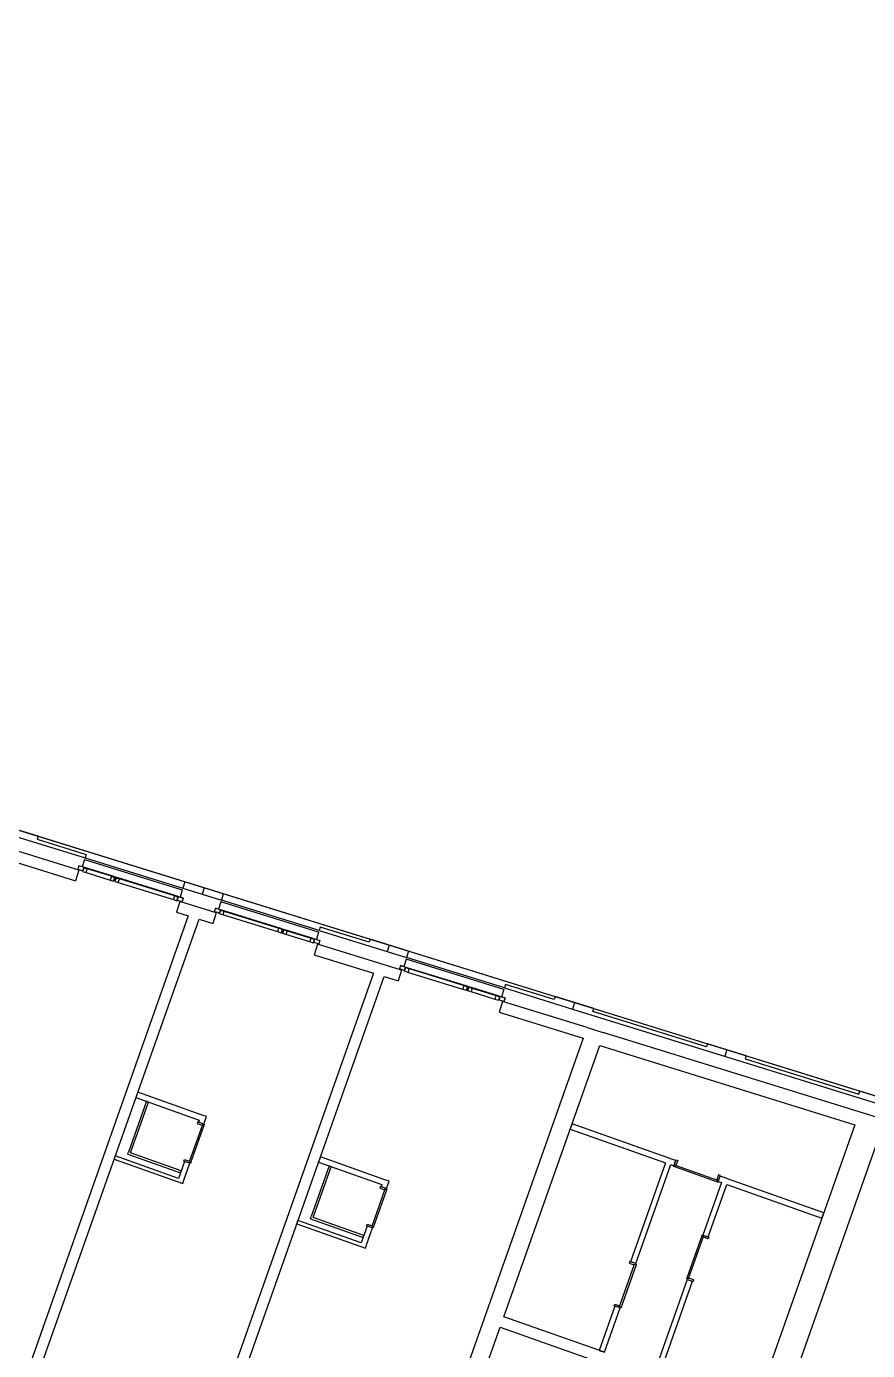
# Model space of a CAD drawing. Header units: metres. Extents: x 2681598 to 2681800, y 1249481 to 1249590.
# Drawn here: x 2681670.36 to 2681689.14, y 1249560.48 to 1249590.01 of the extents above; entities that cross this region are included whole.
import ezdxf

# ---------------------------------------------------------------- set-up
doc = ezdxf.new("R2010")
doc.units = ezdxf.units.M
doc.layers.add('flaeche', color=7, linetype='Continuous', true_color=0xffffff)
doc.layers.add('linien', color=7, linetype='Continuous', true_color=0x000000)

msp = doc.modelspace()

# ---------------------------------------------------------------- linework, layer by layer
at = {"layer": 'flaeche'}
msp.add_lwpolyline([(2681701.936, 1249508.982), (2681653.784, 1249528.486), (2681629.291, 1249538.407), (2681608.471, 1249546.841), (2681598.478, 1249550.888), (2681612.312, 1249590.013), (2681733.121, 1249552.588)], dxfattribs=at)
at = {"layer": 'linien'}
for p, q in [((2681612.312, 1249590.013), (2681733.121, 1249552.588)), ((2681668.629, 1249572.41), (2681671.672, 1249571.467)), ((2681671.535, 1249571.195), (2681668.589, 1249572.108)), ((2681670.625, 1249571.948), (2681669.765, 1249572.215)), ((2681670.625, 1249571.948), (2681670.604, 1249571.881)), ((2681670.604, 1249571.881), (2681671.696, 1249571.543)), ((2681670.081, 1249571.384), (2681671.461, 1249570.957)), ((2681671.66, 1249571.429), (2681671.611, 1249571.268)), ((2681671.66, 1249571.429), (2681673.843, 1249570.752)), ((2681671.696, 1249571.543), (2681671.672, 1249571.467)), ((2681671.672, 1249571.467), (2681673.855, 1249570.791)), ((2681671.535, 1249571.195), (2681671.461, 1249570.957)), ((2681671.535, 1249571.195), (2681671.461, 1249570.957)), ((2681671.509, 1249571.214), (2681671.506, 1249571.204)), ((2681671.533, 1249571.292), (2681671.509, 1249571.214)), ((2681671.509, 1249571.214), (2681671.624, 1249571.178)), ((2681671.693, 1249571.243), (2681671.533, 1249571.292)), ((2681671.611, 1249571.268), (2681671.533, 1249571.292)), ((2681671.645, 1249571.247), (2681671.619, 1249571.163)), ((2681671.619, 1249571.163), (2681671.696, 1249571.139)), ((2681671.624, 1249571.178), (2681671.645, 1249571.247)), ((2681671.645, 1249571.247), (2681671.69, 1249571.233)), ((2681671.722, 1249571.223), (2681671.645, 1249571.247)), ((2681671.69, 1249571.233), (2681671.693, 1249571.243)), ((2681672.294, 1249571.056), (2681671.693, 1249571.243)), ((2681671.696, 1249571.139), (2681671.722, 1249571.223)), ((2681671.696, 1249571.139), (2681672.233, 1249570.973)), ((2681672.259, 1249571.056), (2681671.722, 1249571.223)), ((2681672.259, 1249571.056), (2681672.233, 1249570.973)), ((2681672.233, 1249570.973), (2681672.31, 1249570.949)), ((2681672.336, 1249571.032), (2681672.259, 1249571.056)), ((2681672.294, 1249571.056), (2681672.291, 1249571.046)), ((2681672.291, 1249571.046), (2681672.336, 1249571.032)), ((2681672.353, 1249571.038), (2681672.294, 1249571.056)), ((2681672.31, 1249570.949), (2681672.336, 1249571.032)), ((2681672.336, 1249571.032), (2681672.315, 1249570.964)), ((2681672.315, 1249570.964), (2681672.329, 1249570.96)), ((2681672.329, 1249570.96), (2681672.343, 1249570.955)), ((2681672.364, 1249571.024), (2681672.338, 1249570.94)), ((2681672.338, 1249570.94), (2681672.415, 1249570.916)), ((2681672.343, 1249570.955), (2681672.364, 1249571.024)), ((2681672.412, 1249571.02), (2681672.353, 1249571.038)), ((2681672.364, 1249571.024), (2681672.409, 1249571.01)), ((2681672.441, 1249571), (2681672.364, 1249571.024)), ((2681672.409, 1249571.01), (2681672.412, 1249571.02)), ((2681673.705, 1249570.619), (2681672.412, 1249571.02)), ((2681672.415, 1249570.916), (2681672.441, 1249571)), ((2681672.415, 1249570.916), (2681673.644, 1249570.536)), ((2681673.67, 1249570.619), (2681672.441, 1249571)), ((2681673.9, 1249570.934), (2681673.855, 1249570.791)), ((2681673.9, 1249570.934), (2681673.855, 1249570.791)), ((2681674.759, 1249570.668), (2681673.9, 1249570.934)), ((2681674.33, 1249570.801), (2681674.285, 1249570.657)), ((2681673.67, 1249570.619), (2681673.644, 1249570.536)), ((2681673.644, 1249570.536), (2681673.722, 1249570.512)), ((2681673.748, 1249570.595), (2681673.67, 1249570.619)), ((2681673.705, 1249570.619), (2681673.702, 1249570.609)), ((2681673.702, 1249570.609), (2681673.748, 1249570.595)), ((2681673.865, 1249570.57), (2681673.705, 1249570.619)), ((2681673.722, 1249570.512), (2681673.748, 1249570.595)), ((2681673.748, 1249570.595), (2681673.727, 1249570.527)), ((2681673.727, 1249570.527), (2681673.841, 1249570.491)), ((2681673.843, 1249570.752), (2681673.794, 1249570.592)), ((2681673.794, 1249570.592), (2681673.865, 1249570.57)), ((2681673.865, 1249570.57), (2681673.841, 1249570.491)), ((2681673.855, 1249570.791), (2681674.715, 1249570.524)), ((2681674.759, 1249570.668), (2681674.715, 1249570.524)), ((2681674.759, 1249570.668), (2681674.715, 1249570.524)), ((2681676.898, 1249569.848), (2681674.715, 1249570.524)), ((2681673.79, 1249570.497), (2681673.716, 1249570.258)), ((2681673.79, 1249570.497), (2681673.716, 1249570.258)), ((2681673.716, 1249570.258), (2681673.977, 1249570.177)), ((2681674.602, 1249570.245), (2681673.79, 1249570.497)), ((2681673.841, 1249570.491), (2681673.838, 1249570.482)), ((2681674.602, 1249570.245), (2681674.528, 1249570.006)), ((2681674.602, 1249570.245), (2681674.528, 1249570.006)), ((2681674.558, 1249570.269), (2681674.555, 1249570.26)), ((2681674.582, 1249570.348), (2681674.558, 1249570.269)), ((2681674.672, 1249570.234), (2681674.558, 1249570.269)), ((2681674.582, 1249570.348), (2681674.742, 1249570.298)), ((2681674.653, 1249570.326), (2681674.582, 1249570.348)), ((2681674.703, 1249570.486), (2681674.653, 1249570.326)), ((2681674.667, 1249570.219), (2681674.693, 1249570.302)), ((2681674.745, 1249570.195), (2681674.667, 1249570.219)), ((2681674.693, 1249570.302), (2681674.672, 1249570.234)), ((2681674.739, 1249570.288), (2681674.693, 1249570.302)), ((2681674.693, 1249570.302), (2681674.771, 1249570.278)), ((2681676.886, 1249569.81), (2681674.703, 1249570.486)), ((2681674.742, 1249570.298), (2681674.739, 1249570.288)), ((2681674.742, 1249570.298), (2681676.035, 1249569.898)), ((2681674.771, 1249570.278), (2681674.745, 1249570.195)), ((2681674.771, 1249570.278), (2681676, 1249569.898)), ((2681673.977, 1249570.177), (2681670.19, 1249559.467)), ((2681670.425, 1249559.384), (2681674.216, 1249570.103)), ((2681674.216, 1249570.103), (2681674.528, 1249570.006)), ((2681675.974, 1249569.814), (2681674.745, 1249570.195)), ((2681676.922, 1249569.924), (2681676.898, 1249569.848)), ((2681678.014, 1249569.586), (2681676.922, 1249569.924)), ((2681675.974, 1249569.814), (2681676, 1249569.898)), ((2681676.051, 1249569.79), (2681675.974, 1249569.814)), ((2681676, 1249569.898), (2681676.077, 1249569.874)), ((2681676.032, 1249569.888), (2681676.035, 1249569.898)), ((2681676.077, 1249569.874), (2681676.032, 1249569.888)), ((2681676.035, 1249569.898), (2681676.094, 1249569.879)), ((2681676.077, 1249569.874), (2681676.051, 1249569.79)), ((2681676.056, 1249569.805), (2681676.077, 1249569.874)), ((2681676.07, 1249569.801), (2681676.056, 1249569.805)), ((2681676.084, 1249569.797), (2681676.07, 1249569.801)), ((2681676.079, 1249569.781), (2681676.105, 1249569.865)), ((2681676.156, 1249569.757), (2681676.079, 1249569.781)), ((2681676.105, 1249569.865), (2681676.084, 1249569.797)), ((2681676.094, 1249569.879), (2681676.153, 1249569.861)), ((2681676.15, 1249569.851), (2681676.105, 1249569.865)), ((2681676.105, 1249569.865), (2681676.182, 1249569.841)), ((2681676.153, 1249569.861), (2681676.15, 1249569.851)), ((2681676.153, 1249569.861), (2681676.754, 1249569.675)), ((2681676.182, 1249569.841), (2681676.156, 1249569.757)), ((2681676.693, 1249569.591), (2681676.156, 1249569.757)), ((2681676.182, 1249569.841), (2681676.719, 1249569.675)), ((2681676.693, 1249569.591), (2681676.719, 1249569.675)), ((2681676.719, 1249569.675), (2681676.796, 1249569.651)), ((2681676.751, 1249569.665), (2681676.754, 1249569.675)), ((2681676.796, 1249569.651), (2681676.751, 1249569.665)), ((2681676.754, 1249569.675), (2681676.914, 1249569.625)), ((2681676.796, 1249569.651), (2681676.77, 1249569.567)), ((2681676.775, 1249569.582), (2681676.796, 1249569.651)), ((2681676.886, 1249569.81), (2681676.837, 1249569.649)), ((2681676.837, 1249569.649), (2681676.914, 1249569.625)), ((2681676.914, 1249569.625), (2681676.89, 1249569.547)), ((2681676.898, 1249569.848), (2681678.85, 1249569.243)), ((2681678.034, 1249569.653), (2681678.014, 1249569.586)), ((2681678.894, 1249569.387), (2681678.034, 1249569.653)), ((2681676.77, 1249569.567), (2681676.693, 1249569.591)), ((2681676.89, 1249569.547), (2681676.775, 1249569.582)), ((2681676.858, 1249569.546), (2681676.784, 1249569.307)), ((2681676.858, 1249569.546), (2681676.784, 1249569.307)), ((2681678.737, 1249568.964), (2681676.858, 1249569.546)), ((2681676.89, 1249569.547), (2681676.887, 1249569.537)), ((2681678.464, 1249569.52), (2681678.42, 1249569.377)), ((2681678.894, 1249569.387), (2681678.85, 1249569.243)), ((2681678.894, 1249569.387), (2681678.85, 1249569.243)), ((2681676.784, 1249569.307), (2681678.111, 1249568.896)), ((2681678.716, 1249569.067), (2681678.692, 1249568.989)), ((2681678.716, 1249569.067), (2681678.876, 1249569.017)), ((2681678.788, 1249569.045), (2681678.716, 1249569.067)), ((2681678.838, 1249569.205), (2681678.788, 1249569.045)), ((2681678.802, 1249568.938), (2681678.828, 1249569.021)), ((2681678.828, 1249569.021), (2681678.807, 1249568.953)), ((2681678.873, 1249569.007), (2681678.828, 1249569.021)), ((2681678.828, 1249569.021), (2681678.905, 1249568.997)), ((2681681.021, 1249568.529), (2681678.838, 1249569.205)), ((2681681.033, 1249568.567), (2681678.85, 1249569.243)), ((2681678.111, 1249568.896), (2681674.267, 1249558.025)), ((2681674.503, 1249557.942), (2681678.35, 1249568.822)), ((2681678.35, 1249568.822), (2681678.663, 1249568.725)), ((2681678.737, 1249568.964), (2681678.663, 1249568.725)), ((2681678.737, 1249568.964), (2681678.663, 1249568.725)), ((2681678.692, 1249568.989), (2681678.689, 1249568.979)), ((2681678.807, 1249568.953), (2681678.692, 1249568.989)), ((2681678.879, 1249568.914), (2681678.802, 1249568.938)), ((2681678.876, 1249569.017), (2681678.873, 1249569.007)), ((2681678.876, 1249569.017), (2681680.169, 1249568.617)), ((2681678.905, 1249568.997), (2681678.879, 1249568.914)), ((2681680.108, 1249568.533), (2681678.879, 1249568.914)), ((2681678.905, 1249568.997), (2681680.134, 1249568.617)), ((2681680.108, 1249568.533), (2681680.134, 1249568.617)), ((2681680.186, 1249568.509), (2681680.108, 1249568.533)), ((2681680.134, 1249568.617), (2681680.212, 1249568.593)), ((2681680.166, 1249568.607), (2681680.169, 1249568.617)), ((2681680.212, 1249568.593), (2681680.166, 1249568.607)), ((2681680.169, 1249568.617), (2681680.229, 1249568.598)), ((2681680.212, 1249568.593), (2681680.186, 1249568.509)), ((2681680.19, 1249568.524), (2681680.212, 1249568.593)), ((2681680.204, 1249568.52), (2681680.19, 1249568.524)), ((2681680.218, 1249568.516), (2681680.204, 1249568.52)), ((2681680.213, 1249568.501), (2681680.239, 1249568.584)), ((2681680.291, 1249568.477), (2681680.213, 1249568.501)), ((2681680.239, 1249568.584), (2681680.218, 1249568.516)), ((2681680.229, 1249568.598), (2681680.288, 1249568.58)), ((2681680.285, 1249568.57), (2681680.239, 1249568.584)), ((2681680.239, 1249568.584), (2681680.317, 1249568.56)), ((2681680.288, 1249568.58), (2681680.285, 1249568.57)), ((2681680.288, 1249568.58), (2681680.889, 1249568.394)), ((2681680.317, 1249568.56), (2681680.291, 1249568.477)), ((2681680.828, 1249568.31), (2681680.291, 1249568.477)), ((2681680.317, 1249568.56), (2681680.853, 1249568.394)), ((2681681.021, 1249568.529), (2681680.971, 1249568.368)), ((2681681.056, 1249568.644), (2681681.033, 1249568.567)), ((2681681.033, 1249568.567), (2681682.554, 1249568.096)), ((2681682.148, 1249568.305), (2681681.056, 1249568.644)), ((2681680.828, 1249568.31), (2681680.853, 1249568.394)), ((2681680.905, 1249568.286), (2681680.828, 1249568.31)), ((2681680.853, 1249568.394), (2681680.931, 1249568.37)), ((2681680.885, 1249568.384), (2681680.889, 1249568.394)), ((2681680.931, 1249568.37), (2681680.885, 1249568.384)), ((2681680.889, 1249568.394), (2681681.049, 1249568.344)), ((2681680.931, 1249568.37), (2681680.905, 1249568.286)), ((2681680.91, 1249568.302), (2681680.931, 1249568.37)), ((2681681.024, 1249568.266), (2681680.91, 1249568.302)), ((2681680.993, 1249568.265), (2681680.919, 1249568.027)), ((2681680.993, 1249568.265), (2681680.919, 1249568.027)), ((2681680.971, 1249568.368), (2681681.049, 1249568.344)), ((2681682.879, 1249567.681), (2681680.993, 1249568.265)), ((2681681.024, 1249568.266), (2681681.021, 1249568.257)), ((2681681.049, 1249568.344), (2681681.024, 1249568.266)), ((2681682.169, 1249568.372), (2681682.148, 1249568.305)), ((2681682.599, 1249568.239), (2681682.169, 1249568.372)), ((2681682.599, 1249568.239), (2681682.554, 1249568.096)), ((2681683.028, 1249568.106), (2681682.599, 1249568.239)), ((2681680.919, 1249568.027), (2681682.795, 1249567.445)), ((2681682.554, 1249568.096), (2681690.627, 1249565.595)), ((2681683.008, 1249568.039), (2681683.028, 1249568.106)), ((2681685.546, 1249567.253), (2681683.008, 1249568.039)), ((2681682.879, 1249567.681), (2681683.261, 1249567.563)), ((2681690.509, 1249565.318), (2681683.261, 1249567.563)), ((2681682.795, 1249567.445), (2681678.887, 1249556.392)), ((2681681.023, 1249561.232), (2681683.161, 1249567.28)), ((2681683.161, 1249567.28), (2681688.858, 1249565.515)), ((2681685.567, 1249567.319), (2681685.546, 1249567.253)), ((2681686.427, 1249567.053), (2681685.567, 1249567.319)), ((2681685.997, 1249567.186), (2681685.953, 1249567.043)), ((2681686.427, 1249567.053), (2681686.406, 1249566.986)), ((2681686.406, 1249566.986), (2681688.945, 1249566.2)), ((2681672.849, 1249566.238), (2681672.807, 1249566.12)), ((2681672.807, 1249566.12), (2681674.221, 1249565.62)), ((2681674.263, 1249565.738), (2681672.849, 1249566.238)), ((2681688.945, 1249566.2), (2681688.966, 1249566.267)), ((2681689.825, 1249566), (2681688.966, 1249566.267)), ((2681673.043, 1249566.037), (2681672.643, 1249564.905)), ((2681672.69, 1249564.889), (2681673.09, 1249566.02)), ((2681673.09, 1249566.02), (2681673.043, 1249566.037)), ((2681674.291, 1249565.516), (2681673.997, 1249564.686)), ((2681674.035, 1249564.673), (2681674.328, 1249565.503)), ((2681674.191, 1249565.578), (2681674.177, 1249565.54)), ((2681674.177, 1249565.54), (2681674.286, 1249565.502)), ((2681674.323, 1249565.531), (2681674.191, 1249565.578)), ((2681674.221, 1249565.62), (2681674.205, 1249565.573)), ((2681674.323, 1249565.531), (2681674.205, 1249565.573)), ((2681674.323, 1249565.531), (2681674.205, 1249565.573)), ((2681674.381, 1249565.696), (2681674.263, 1249565.738)), ((2681674.286, 1249565.502), (2681674.291, 1249565.516)), ((2681674.328, 1249565.503), (2681674.291, 1249565.516)), ((2681674.323, 1249565.531), (2681674.381, 1249565.696)), ((2681674.337, 1249565.526), (2681674.323, 1249565.531)), ((2681674.328, 1249565.503), (2681674.337, 1249565.526)), ((2681682.544, 1249565.536), (2681682.503, 1249565.418)), ((2681684.67, 1249564.784), (2681682.544, 1249565.536)), ((2681688.858, 1249565.515), (2681686.642, 1249559.245)), ((2681682.503, 1249565.418), (2681684.629, 1249564.666)), ((2681685.922, 1249555.411), (2681689.432, 1249565.337)), ((2681672.626, 1249564.858), (2681672.643, 1249564.905)), ((2681673.821, 1249564.489), (2681672.69, 1249564.889)), ((2681672.347, 1249564.819), (2681672.322, 1249564.748)), ((2681672.322, 1249564.748), (2681673.854, 1249564.207)), ((2681673.761, 1249564.319), (2681672.347, 1249564.819)), ((2681672.626, 1249564.858), (2681673.805, 1249564.442)), ((2681673.895, 1249564.696), (2681673.761, 1249564.319)), ((2681673.879, 1249564.277), (2681674.013, 1249564.654)), ((2681673.881, 1249564.701), (2681673.894, 1249564.739)), ((2681674.013, 1249564.654), (2681673.881, 1249564.701)), ((2681673.894, 1249564.739), (2681674.002, 1249564.7)), ((2681674.013, 1249564.654), (2681673.895, 1249564.696)), ((2681674.013, 1249564.654), (2681673.895, 1249564.696)), ((2681674.002, 1249564.7), (2681673.997, 1249564.686)), ((2681673.997, 1249564.686), (2681674.035, 1249564.673)), ((2681674.027, 1249564.649), (2681674.013, 1249564.654)), ((2681674.035, 1249564.673), (2681674.027, 1249564.649)), ((2681677.12, 1249564.595), (2681676.72, 1249563.464)), ((2681676.926, 1249564.796), (2681676.885, 1249564.678)), ((2681676.885, 1249564.678), (2681678.299, 1249564.178)), ((2681678.341, 1249564.296), (2681676.926, 1249564.796)), ((2681677.168, 1249564.578), (2681677.12, 1249564.595)), ((2681684.629, 1249564.666), (2681683.849, 1249562.46)), ((2681683.966, 1249562.418), (2681684.747, 1249564.625)), ((2681684.788, 1249564.742), (2681684.67, 1249564.784)), ((2681684.747, 1249564.625), (2681684.817, 1249564.6)), ((2681684.859, 1249564.717), (2681684.788, 1249564.742)), ((2681684.812, 1249564.585), (2681684.817, 1249564.6)), ((2681684.817, 1249564.6), (2681684.864, 1249564.732)), ((2681684.817, 1249564.6), (2681684.859, 1249564.717)), ((2681684.817, 1249564.6), (2681684.859, 1249564.717)), ((2681684.849, 1249564.615), (2681684.836, 1249564.577)), ((2681684.863, 1249564.61), (2681684.849, 1249564.615)), ((2681684.849, 1249564.615), (2681685.792, 1249564.281)), ((2681684.902, 1249564.718), (2681684.863, 1249564.61)), ((2681684.864, 1249564.732), (2681684.902, 1249564.718)), ((2681673.805, 1249564.442), (2681673.821, 1249564.489)), ((2681676.768, 1249563.447), (2681677.168, 1249564.578)), ((2681678.459, 1249564.254), (2681678.341, 1249564.296)), ((2681684.836, 1249564.577), (2681684.812, 1249564.585)), ((2681685.779, 1249564.244), (2681684.836, 1249564.577)), ((2681685.816, 1249564.395), (2681685.778, 1249564.286)), ((2681685.807, 1249564.249), (2681685.854, 1249564.381)), ((2681685.807, 1249564.249), (2681685.849, 1249564.367)), ((2681685.807, 1249564.249), (2681685.849, 1249564.367)), ((2681685.854, 1249564.381), (2681685.816, 1249564.395)), ((2681685.92, 1249564.342), (2681685.849, 1249564.367)), ((2681686.037, 1249564.301), (2681685.92, 1249564.342)), ((2681688.163, 1249563.549), (2681686.037, 1249564.301)), ((2681673.854, 1249564.207), (2681673.879, 1249564.277)), ((2681678.368, 1249564.074), (2681678.075, 1249563.245)), ((2681678.113, 1249563.231), (2681678.406, 1249564.061)), ((2681678.268, 1249564.136), (2681678.255, 1249564.098)), ((2681678.255, 1249564.098), (2681678.363, 1249564.06)), ((2681678.4, 1249564.089), (2681678.268, 1249564.136)), ((2681678.299, 1249564.178), (2681678.282, 1249564.131)), ((2681678.4, 1249564.089), (2681678.282, 1249564.131)), ((2681678.4, 1249564.089), (2681678.282, 1249564.131)), ((2681678.363, 1249564.06), (2681678.368, 1249564.074)), ((2681678.406, 1249564.061), (2681678.368, 1249564.074)), ((2681678.4, 1249564.089), (2681678.459, 1249564.254)), ((2681678.414, 1249564.084), (2681678.4, 1249564.089)), ((2681678.406, 1249564.061), (2681678.414, 1249564.084)), ((2681685.878, 1249564.224), (2681685.465, 1249563.055)), ((2681685.582, 1249563.014), (2681685.996, 1249564.183)), ((2681685.778, 1249564.286), (2681685.792, 1249564.281)), ((2681685.792, 1249564.281), (2681685.779, 1249564.244)), ((2681685.779, 1249564.244), (2681685.802, 1249564.235)), ((2681685.802, 1249564.235), (2681685.807, 1249564.249)), ((2681685.807, 1249564.249), (2681685.878, 1249564.224)), ((2681685.996, 1249564.183), (2681688.122, 1249563.431)), ((2681676.704, 1249563.416), (2681676.72, 1249563.464)), ((2681676.704, 1249563.416), (2681677.882, 1249563)), ((2681677.899, 1249563.047), (2681676.768, 1249563.447)), ((2681688.122, 1249563.431), (2681688.163, 1249563.549)), ((2681676.4, 1249563.307), (2681676.425, 1249563.377)), ((2681676.4, 1249563.307), (2681677.932, 1249562.765)), ((2681677.839, 1249562.877), (2681676.425, 1249563.377)), ((2681677.972, 1249563.254), (2681677.839, 1249562.877)), ((2681677.957, 1249562.836), (2681678.09, 1249563.213)), ((2681677.958, 1249563.259), (2681677.972, 1249563.297)), ((2681678.09, 1249563.213), (2681677.958, 1249563.259)), ((2681677.972, 1249563.297), (2681678.08, 1249563.259)), ((2681678.09, 1249563.213), (2681677.972, 1249563.254)), ((2681678.09, 1249563.213), (2681677.972, 1249563.254)), ((2681678.08, 1249563.259), (2681678.075, 1249563.245)), ((2681678.075, 1249563.245), (2681678.113, 1249563.231)), ((2681678.104, 1249563.208), (2681678.09, 1249563.213)), ((2681678.113, 1249563.231), (2681678.104, 1249563.208)), ((2681677.882, 1249563), (2681677.899, 1249563.047)), ((2681677.932, 1249562.765), (2681677.957, 1249562.836)), ((2681685.442, 1249563.037), (2681685.109, 1249562.094)), ((2681685.146, 1249562.081), (2681685.48, 1249563.024)), ((2681685.442, 1249563.037), (2681685.45, 1249563.06)), ((2681685.48, 1249563.024), (2681685.442, 1249563.037)), ((2681685.45, 1249563.06), (2681685.465, 1249563.055)), ((2681685.465, 1249563.055), (2681685.582, 1249563.014)), ((2681685.465, 1249563.055), (2681685.597, 1249563.009)), ((2681685.465, 1249563.055), (2681685.582, 1249563.014)), ((2681685.475, 1249563.009), (2681685.48, 1249563.024)), ((2681685.583, 1249562.971), (2681685.475, 1249563.009)), ((2681685.597, 1249563.009), (2681685.583, 1249562.971)), ((2681683.601, 1249561.46), (2681683.935, 1249562.403)), ((2681683.972, 1249562.39), (2681683.639, 1249561.447)), ((2681683.834, 1249562.465), (2681683.821, 1249562.427)), ((2681683.821, 1249562.427), (2681683.93, 1249562.389)), ((2681683.966, 1249562.418), (2681683.834, 1249562.465)), ((2681683.966, 1249562.418), (2681683.849, 1249562.46)), ((2681683.966, 1249562.418), (2681683.849, 1249562.46)), ((2681683.93, 1249562.389), (2681683.935, 1249562.403)), ((2681683.935, 1249562.403), (2681683.972, 1249562.39)), ((2681683.981, 1249562.413), (2681683.966, 1249562.418)), ((2681683.972, 1249562.39), (2681683.981, 1249562.413)), ((2681685.115, 1249562.065), (2681684.398, 1249560.038)), ((2681684.516, 1249559.997), (2681685.232, 1249562.024)), ((2681685.109, 1249562.094), (2681685.1, 1249562.07)), ((2681685.1, 1249562.07), (2681685.115, 1249562.065)), ((2681685.109, 1249562.094), (2681685.146, 1249562.081)), ((2681685.115, 1249562.065), (2681685.232, 1249562.024)), ((2681685.115, 1249562.065), (2681685.247, 1249562.019)), ((2681685.115, 1249562.065), (2681685.232, 1249562.024)), ((2681685.151, 1249562.095), (2681685.146, 1249562.081)), ((2681685.26, 1249562.057), (2681685.151, 1249562.095)), ((2681685.247, 1249562.019), (2681685.26, 1249562.057)), ((2681683.499, 1249561.47), (2681683.149, 1249560.48)), ((2681683.266, 1249560.438), (2681683.616, 1249561.428)), ((2681683.484, 1249561.475), (2681683.498, 1249561.513)), ((2681683.616, 1249561.428), (2681683.484, 1249561.475)), ((2681683.498, 1249561.513), (2681683.606, 1249561.474)), ((2681683.616, 1249561.428), (2681683.499, 1249561.47)), ((2681683.616, 1249561.428), (2681683.499, 1249561.47)), ((2681683.606, 1249561.474), (2681683.601, 1249561.46)), ((2681683.639, 1249561.447), (2681683.601, 1249561.46)), ((2681683.631, 1249561.423), (2681683.616, 1249561.428)), ((2681683.639, 1249561.447), (2681683.631, 1249561.423)), ((2681683.266, 1249560.438), (2681681.023, 1249561.232)), ((2681679.264, 1249556.259), (2681680.939, 1249560.996)), ((2681680.939, 1249560.996), (2681683.183, 1249560.203)), ((2681683.149, 1249560.48), (2681683.266, 1249560.438))]:
    msp.add_line(p, q, dxfattribs=at)

doc.saveas('drawing.dxf')
